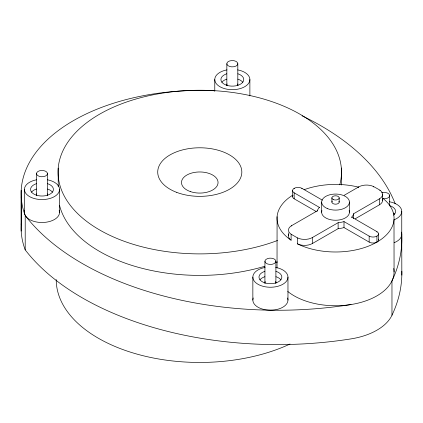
<?xml version="1.0" encoding="UTF-8"?>
<svg xmlns="http://www.w3.org/2000/svg" width="423" height="423" viewBox="0 0 423 423"><rect width="100%" height="100%" fill="white"/><g stroke="black" fill="none" stroke-linecap="round" stroke-linejoin="round"><path stroke-width="0.63" d="M21.198 224.666L21.198 190.324M277.028 268.013L277.081 216.703M292.557 190.583L292.557 196.558M378.527 239.857L378.527 233.882M382.614 200.592L382.614 194.617M401.755 234.353L401.755 211.421M288.761 234.596A10.972 6.334 0 0 0 291.103 240.185L291.103 234.215A10.972 6.334 0 0 1 291.68 225.612L317.44 210.739A18.289 10.559 0 0 1 319.328 207.349L294.165 192.825A5.488 3.167 0 0 1 294.165 188.341A5.488 3.167 0 0 1 301.922 188.341L322.368 200.148M344.227 195.273L358.72 186.908A10.972 6.334 0 0 1 373.615 186.575L378.855 189.515L379.981 190.25L379.981 190.625M291.103 234.215L297.469 237.89A10.972 6.334 0 0 0 312.364 237.557L338.13 222.683A18.289 10.559 0 0 0 343.999 221.594L369.163 236.124A5.488 3.167 0 0 0 376.919 236.124L376.919 242.093M351.756 217.491L351.756 217.115A18.289 10.559 0 0 0 353.644 213.726L379.41 198.852A10.972 6.334 0 0 0 379.981 190.25M297.469 237.89L297.469 243.86A10.972 6.334 0 0 0 312.364 243.532L338.13 228.658A18.289 10.559 0 0 0 343.999 227.569L369.163 242.093A5.488 3.167 0 0 0 375.65 242.643A5.488 3.167 0 0 0 378.411 239.207M355.257 218.77L379.41 204.827A10.972 6.334 0 0 0 382.27 198.757M351.756 217.115L376.919 231.645A5.488 3.167 0 0 1 376.919 236.124M293.007 195.299A5.488 3.167 0 0 0 294.165 198.794L316.182 211.505M214.593 90.776A178.659 103.149 0 0 0 24.793 214.419L25.999 216.555A276.425 159.593 0 0 0 351.058 304.534M401.75 234.067L401.834 275.114M394.003 219.706L394.062 271.957M21.282 223.37A178.659 103.149 0 0 0 25.206 249.877A276.425 159.593 0 0 0 351.058 338.876A58.517 33.787 0 0 0 391.968 315.257L391.968 280.914A276.425 159.593 0 0 0 401.633 232.111M389.689 195.595L389.689 205.932M379.41 198.852L379.41 204.827M376.919 231.645L376.919 232.016M373.615 186.575L373.615 186.95M369.163 236.124L369.163 242.093M358.72 186.908L358.72 187.283M353.644 213.726L353.644 218.58M349.44 202.078L349.44 212.235M343.999 221.594L343.999 227.569M341.319 168.031L341.34 185.004M339.198 197.901L339.198 202.078M338.13 222.683L338.13 228.658M331.886 197.901L331.886 202.078M321.644 202.078L321.644 212.235M319.328 207.349L319.328 207.725M317.44 210.739L317.44 211.114M312.364 237.557L312.364 243.532M301.922 188.341L301.922 188.716M294.165 188.341L294.165 188.716M294.165 192.825L294.165 198.794M291.68 225.612L291.68 225.988M288.47 232.835L288.47 235.823M287.968 277.118L287.968 300.05M275.896 261.287A5.488 3.167 0 0 1 267.669 264.031A5.488 3.167 0 0 1 267.669 258.548A5.488 3.167 0 0 1 275.896 261.287L275.896 283.267M264.925 261.287L264.925 283.267M252.854 277.118L252.854 300.05M249.882 79.54L249.882 95.921M237.816 63.714A5.488 3.167 0 0 1 229.589 66.459A5.488 3.167 0 0 1 229.589 60.97A5.488 3.167 0 0 1 237.816 63.714L237.816 85.689M226.844 63.714L226.844 85.689M214.773 79.54L214.773 91.336M59.543 189.435L59.543 212.367M58.215 168.095L58.21 186.406M47.471 173.604A5.488 3.167 0 0 1 39.244 176.349A5.488 3.167 0 0 1 39.244 170.866A5.488 3.167 0 0 1 47.471 173.604L47.471 195.585M36.5 173.604L36.5 194.934M25.206 215.534L25.206 249.877M24.434 189.435L24.434 212.367M21.192 196.774L21.192 231.117M349.144 210.591A13.896 8.026 0 0 1 335.545 220.256A13.896 8.026 0 0 1 321.94 210.591M393.75 268.468A58.517 33.787 0 0 1 356.134 303.582A58.517 33.787 0 0 1 287.772 291.468M383.143 198.551A58.517 33.787 0 0 1 375.069 243.119A58.517 33.787 0 0 1 297.469 243.86M291.103 240.185A58.517 33.787 0 0 1 292.684 195.204M304.095 189.716A58.517 33.787 0 0 1 358.498 187.13M338.897 201.242A3.659 2.11 0 0 1 335.365 204.187A3.659 2.11 0 0 1 332.346 201.057M290.025 344.021A143.55 82.882 0 0 1 137.919 354.368A143.55 82.882 0 0 1 56.217 279.577M237.652 69.885A17.555 10.136 0 0 1 246.551 85.483A17.555 10.136 0 0 1 218.104 85.483A17.555 10.136 0 0 1 227.003 69.885M237.874 73.771A11.432 6.599 0 0 1 241.126 83.754A11.432 6.599 0 0 1 223.534 83.754A11.432 6.599 0 0 1 226.781 73.771M221.842 82.295A11.432 6.599 0 0 1 226.781 79.149M237.874 79.149A11.432 6.599 0 0 1 242.818 82.295M237.557 83.955A5.488 3.167 0 0 1 237.7 85.568M226.961 85.568A5.488 3.167 0 0 1 227.103 83.955M59.172 210.289A17.555 10.136 0 0 1 42.2 222.503A17.555 10.136 0 0 1 24.724 210.527M47.313 179.775A17.555 10.136 0 0 1 56.211 195.373A17.555 10.136 0 0 1 27.765 195.373A17.555 10.136 0 0 1 36.664 179.775M47.535 183.667A11.432 6.599 0 0 1 50.786 193.644A11.432 6.599 0 0 1 33.19 193.644A11.432 6.599 0 0 1 36.441 183.667M31.498 192.19A11.432 6.599 0 0 1 36.441 189.039M47.535 189.039A11.432 6.599 0 0 1 52.478 192.19M47.217 193.85A5.488 3.167 0 0 1 47.217 195.77M36.759 195.77A5.488 3.167 0 0 1 36.759 193.85M401.48 232.56A17.555 10.136 0 0 1 394.151 242.707M302.112 115.854A276.425 159.593 0 0 1 395.225 203.833M389.525 201.76A17.555 10.136 0 0 1 401.57 209.935A17.555 10.136 0 0 1 394.151 219.77M389.747 205.652A11.432 6.599 0 0 1 393.617 215.159M393.617 213.055A11.432 6.599 0 0 1 394.691 214.175M287.592 297.972A17.555 10.136 0 0 1 270.413 310.186A17.555 10.136 0 0 1 253.229 297.972M275.738 267.458A17.555 10.136 0 0 1 284.631 283.056A17.555 10.136 0 0 1 256.19 283.056A17.555 10.136 0 0 1 265.084 267.458M275.955 271.349A11.432 6.599 0 0 1 279.206 281.332A11.432 6.599 0 0 1 261.615 281.332A11.432 6.599 0 0 1 264.867 271.349M259.923 279.873A11.432 6.599 0 0 1 264.867 276.721M275.955 276.721A11.432 6.599 0 0 1 280.898 279.873M275.637 281.533A5.488 3.167 0 0 1 275.78 283.14M265.041 283.14A5.488 3.167 0 0 1 265.184 281.533M277.551 261.969A141.726 81.824 0 0 1 275.759 262.635M264.761 266.284A141.726 81.824 0 0 1 59.511 205.298M277.551 240.465A141.726 81.824 0 0 1 65.935 198.99A141.726 81.824 0 0 1 187.093 90.575A141.726 81.824 0 0 1 339.769 184.793M401.845 271.254A276.425 159.593 0 0 1 391.968 315.257M381.541 192.825A5.488 3.167 0 0 1 389.625 195.119A5.488 3.167 0 0 1 383.079 198.694M327.386 208.576A13.896 8.026 0 0 0 349.366 202.908A13.896 8.026 0 0 0 329.871 194.754A13.896 8.026 0 0 0 327.386 208.576M333.398 199.608A3.659 2.11 0 0 0 339.183 198.117A3.659 2.11 0 0 0 334.048 195.971A3.659 2.11 0 0 0 333.398 199.608M190.625 191.667A18.289 10.559 0 0 0 218.056 182.519A18.289 10.559 0 0 0 190.625 173.377A18.289 10.559 0 0 0 190.625 191.667M176.777 192.402A42.062 24.285 0 0 0 241.766 173.398A42.062 24.285 0 0 0 180.764 150.408A42.062 24.285 0 0 0 176.777 192.402"/></g></svg>
